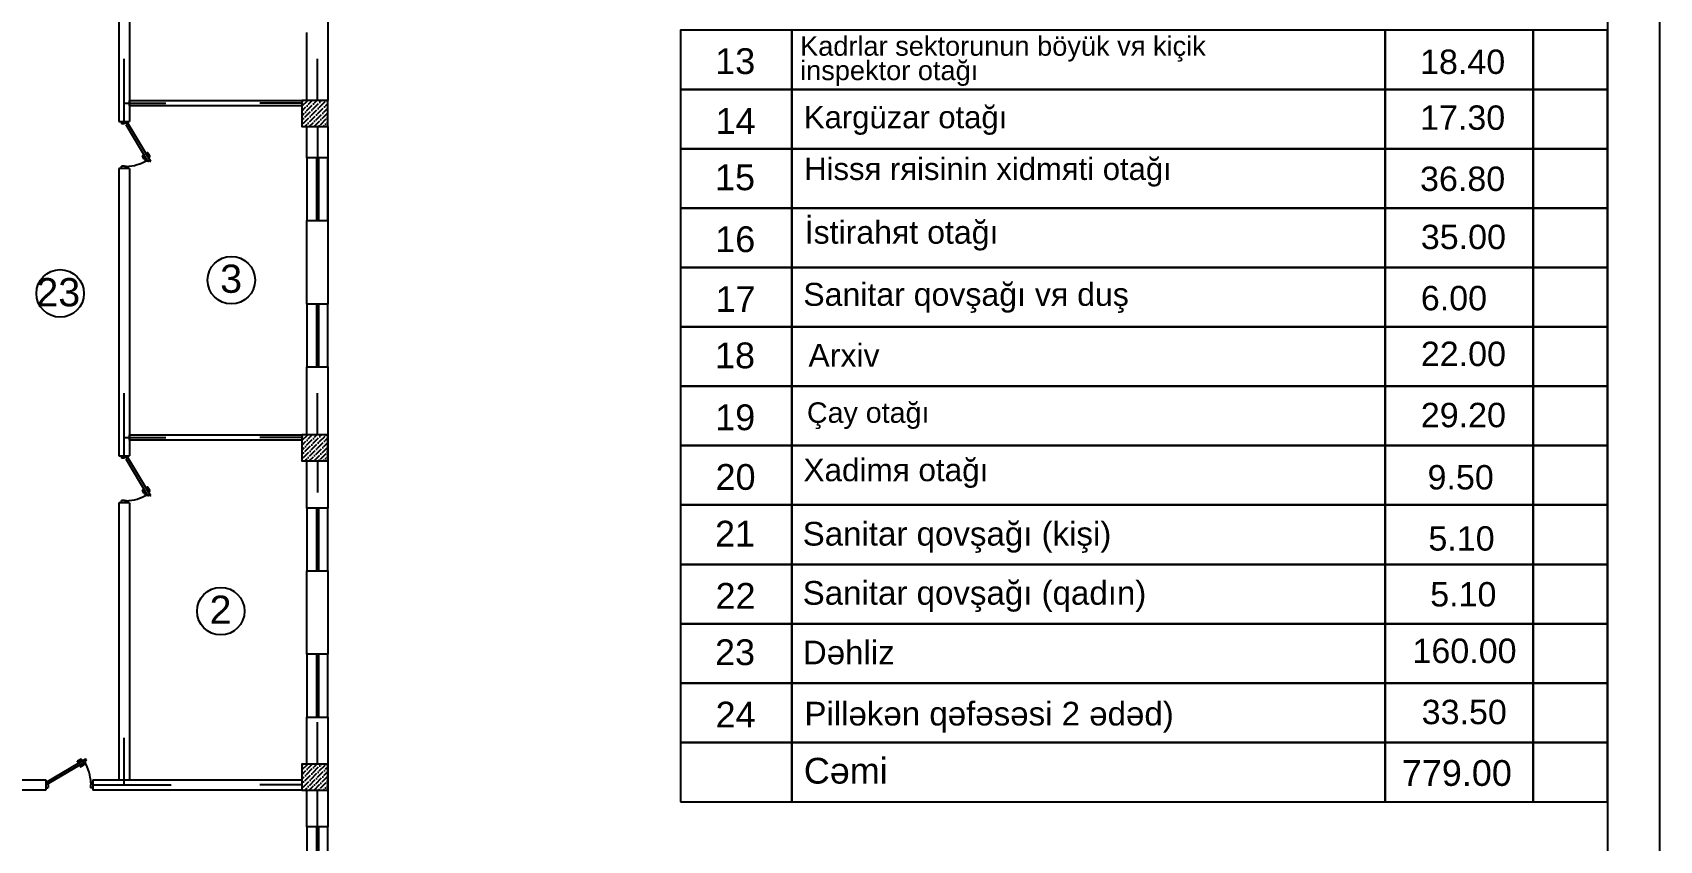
# Model space of a CAD drawing. Header units: millimetres. Extents: x 42452 to 2852333, y -419346 to 834876.
# Drawn here: x 2643772 to 2674929, y 653499 to 668961 of the extents above; entities that cross this region are included whole.
import ezdxf

# ---------------------------------------------------------------- set-up
doc = ezdxf.new("R2010")
doc.units = ezdxf.units.MM
for name, color, linetype, lineweight in [('0_Ном._пера__7_Ном._пера__7', 7, 'Continuous', 60), ('c_dv_l x_tti-25_Ном._пера__21_Ном._пера__21', 7, 'Continuous', 30), ('memar', 7, 'Continuous', 25), ('ДВЕРИ', 7, 'Continuous', 5), ('перегородка_Pen_No__7', 7, 'Continuous', 60), ('перегородка_Ном._пера__7_Ном._пера__7', 7, 'Continuous', 60), ('размер2_Ном._пера__148', 7, 'Continuous', 50)]:
    doc.layers.add(name, color=color, linetype=linetype, lineweight=lineweight)
doc.styles.add('GENERATED_STYLE_1', font='times.ttf')
doc.styles.add('СГЕНЕРИР_СТИЛЬ_1', font='arial.ttf')

# ---------------------------------------------------------------- blocks, each defined once
blk = doc.blocks.new('qapi 700')
at = {"layer": 'ДВЕРИ', "color": 251, "lineweight": 25, "true_color": 0x636466}
for p, q in [((1281620, 90086), (1281659, 90086)), ((1281620, 89997), (1281651, 89997)), ((1281651, 89997), (1281651, 90034)), ((1281651, 90034), (1281659, 90034)), ((1281659, 90034), (1281659, 90086)), ((1282368, 90010), (1281735, 89633)), ((1282395, 89980), (1281741, 89591)), ((1282382, 89987), (1282368, 90010)), ((1282420, 90086), (1282380, 90086)), ((1282380, 90034), (1282380, 90085)), ((1282388, 90034), (1282380, 90034)), ((1282388, 89991), (1282382, 89987)), ((1282388, 89997), (1282388, 90034)), ((1282420, 89997), (1282388, 89997)), ((1282420, 89997), (1282388, 89997)), ((1282395, 89980), (1282388, 89991)), ((1281812, 89685), (1281762, 89656)), ((1281762, 89656), (1281765, 89651)), ((1281776, 89665), (1281770, 89676)), ((1281775, 89698), (1281826, 89728)), ((1281792, 89676), (1281793, 89674)), ((1281835, 89712), (1281794, 89687)), ((1281814, 89681), (1281812, 89685)), ((1281836, 89725), (1281838, 89722)), ((1281733, 89605), (1281747, 89613)), ((1281741, 89591), (1281733, 89605)), ((1281747, 89613), (1281735, 89633)), ((1281785, 89617), (1281787, 89613)), ((1281787, 89613), (1281837, 89642)), ((1281802, 89622), (1281809, 89609)), ((1281820, 89629), (1281818, 89631)), ((1281872, 89650), (1281831, 89626)), ((1281831, 89604), (1281881, 89634)), ((1281837, 89642), (1281835, 89646)), ((1281884, 89645), (1281883, 89647))]:
    blk.add_line(p, q, dxfattribs=at)
for centre, radius, start, end in [((1282471, 90052), 821, 183.4077, 209.5706), ((1281783, 89684), 15.9, 120.7133, 210.7133), ((1281798, 89680), 7.94, 120.7133, 210.7133), ((1281830, 89721), 7.94, 30.7133, 120.7133), ((1281831, 89718), 7.94, 300.7133, 30.7133), ((1281823, 89617), 15.9, 210.7133, 300.7133), ((1281827, 89633), 7.94, 210.7133, 300.7133), ((1281876, 89643), 7.94, 30.7133, 120.7133), ((1281877, 89641), 7.94, 300.7133, 30.7133)]:
    blk.add_arc(centre, radius, start, end, dxfattribs=at)

msp = doc.modelspace()

# ---------------------------------------------------------------- hatches: boundary and pattern name
at = {"layer": 'memar', "lineweight": 25}
h = msp.add_hatch(dxfattribs=at)
h.set_pattern_fill('ANSI36', color=256, scale=500)
h.set_pattern_definition([(45, (878887.81, 3124061.63), (33.1456304, 121.533978), [156.25, -31.25, 0, -31.25])])
h.paths.add_polyline_path([(2648926.31616, 667661.54702), (2648926.31616, 667161.54702), (2649426.31616, 667161.54702), (2649426.31616, 667661.54702)])
h = msp.add_hatch(dxfattribs=at)
h.set_pattern_fill('ANSI36', color=256, scale=500)
h.set_pattern_definition([(45, (878887.81, 3117661.63), (33.1456304, 121.533978), [156.25, -31.25, 0, -31.25])])
h.paths.add_polyline_path([(2648926.31616, 661261.54702), (2648926.31616, 660761.54702), (2649426.31616, 660761.54702), (2649426.31616, 661261.54702)])
h = msp.add_hatch(dxfattribs=at)
h.set_pattern_fill('ANSI36', color=256, scale=500)
h.set_pattern_definition([(45, (878887.81, 3111361.63), (33.1456304, 121.533978), [156.25, -31.25, 0, -31.25])])
h.paths.add_polyline_path([(2648926.31616, 654961.54702), (2648926.31616, 654461.54702), (2649426.31616, 654461.54702), (2649426.31616, 654961.54702)])

# ---------------------------------------------------------------- linework, layer by layer
at = {"layer": 'c_dv_l x_tti-25_Ном._пера__21_Ном._пера__21', "linetype": 'Continuous', "lineweight": 25, "flags": 128}
for points in [[(2591320.97086, 688972.29486), (2674928.52286, 688972.29486), (2674928.52286, 629849.81166), (2591320.97086, 629849.81166)], [(2595302.28286, 687976.96686), (2673933.19486, 687976.96686), (2673933.19486, 630845.13966), (2595302.28286, 630845.13966)]]:
    msp.add_lwpolyline(points, close=True, dxfattribs=at)
at = {"layer": 'memar', "lineweight": 25}
for p, q in [((2648926.31616, 667611.54702), (2648126.31616, 667611.54702)), ((2648926.31616, 661211.54702), (2648126.31616, 661211.54702)), ((2645525.37234, 654561.54702), (2645525.37234, 655461.54702)), ((2644926.15112, 654561.54702), (2646426.15112, 654561.54702)), ((2648926.31616, 654561.54702), (2648126.31616, 654561.54702))]:
    msp.add_line(p, q, dxfattribs=at)
at = {"layer": 'memar', "color": 0, "lineweight": 25}
for points in [[(2649426.14, 673561.54702), (2649426.14, 667661.54702)], [(2645426.14, 672461.70466), (2645426.14, 667261.70466)], [(2645626.14, 672461.70466), (2645626.14, 667261.70466)], [(2649026.14, 667661.54702), (2649026.14, 668961.47089)], [(2645426.14, 667261.70466), (2645626.14, 667261.70466)], [(2649026.14, 666561.47089), (2649026.14, 667161.54702)], [(2649426.14, 667161.54702), (2649426.14, 663761.47089)], [(2645426.14, 666361.70466), (2645426.14, 660861.70466)], [(2645626.14, 666361.70466), (2645426.14, 666361.70466)], [(2645626.14, 666361.70466), (2645626.14, 660861.70466)], [(2649026.14, 663761.47089), (2649026.14, 665361.47089)], [(2649026.14, 661261.54702), (2649026.14, 662561.47089)], [(2649426.14, 662561.47089), (2649426.14, 659861.54702)], [(2645426.14, 660861.70466), (2645626.14, 660861.70466)], [(2649026.14, 659861.54702), (2649026.14, 660761.54702)], [(2645426.14, 659961.70466), (2645426.14, 654661.54702)], [(2645626.14, 659961.70466), (2645426.14, 659961.70466)], [(2645626.14, 659961.70466), (2645626.14, 654661.54702)], [(2649026.13986, 657061.47089), (2649026.14, 658661.54702)], [(2649426.14, 658661.54702), (2649426.13986, 657061.47089)], [(2649026.14, 654961.54702), (2649026.13986, 655861.47089)], [(2649426.13986, 655861.47089), (2649426.14, 653761.47089)], [(2644026.15112, 654461.54702), (2643526.14, 654461.54702), (2643526.14, 654661.54702), (2644026.15112, 654661.54702)], [(2644026.15112, 654661.54702), (2644026.15112, 654461.54702)], [(2644926.15112, 654661.54702), (2648926.31616, 654661.54702), (2648926.31616, 654461.54702), (2644926.15112, 654461.54702)], [(2644926.15112, 654661.54702), (2644926.15112, 654461.54702)], [(2649026.14, 653761.47089), (2649026.14, 654461.54702)]]:
    msp.add_lwpolyline(points, dxfattribs=at)
at = {"layer": 'memar', "lineweight": 25}
for points in [[(2645526.14, 667261.70466), (2645526.14, 668461.70466)], [(2649226.31616, 667661.54702), (2649226.31616, 668461.54702)], [(2645526.14, 667611.54702), (2646326.14, 667611.54702)], [(2649226.31616, 667161.54702), (2649226.13986, 666561.47089)], [(2645526.14, 660861.70466), (2645526.14, 662061.70466)], [(2649226.31616, 661261.54702), (2649226.31616, 662061.54702)], [(2645526.14, 661211.54702), (2646326.14, 661211.54702)], [(2649226.31616, 660761.54702), (2649226.13986, 660161.47089)], [(2649226.31616, 654961.54702), (2649226.31616, 655761.54702)], [(2649226.31616, 653761.47089), (2649226.31616, 654461.54702)]]:
    msp.add_lwpolyline(points, dxfattribs=at)
at = {"layer": 'memar', "color": 0, "lineweight": 25}
for points in [[(2648926.31616, 667561.54702), (2645626.14, 667561.54702), (2645626.14, 667661.54702), (2648926.31616, 667661.54702)], [(2649426.13986, 665361.47089), (2649426.13986, 666561.47089), (2649026.13986, 666561.47089), (2649026.13986, 665361.47089)], [(2649426.13986, 662561.47089), (2649426.13986, 663761.47089), (2649026.13986, 663761.47089), (2649026.13986, 662561.47089)], [(2648926.31616, 661161.54702), (2645626.14, 661161.54702), (2645626.14, 661261.54702), (2648926.31616, 661261.54702)], [(2649426.13986, 658661.54702), (2649426.13986, 659861.54702), (2649026.13986, 659861.54702), (2649026.13986, 658661.54702)], [(2649426.13972, 655861.47089), (2649426.13972, 657061.47089), (2649026.13972, 657061.47089), (2649026.13972, 655861.47089)], [(2649426.13986, 652561.47089), (2649426.13986, 653761.47089), (2649026.13986, 653761.47089), (2649026.13986, 652561.47089)]]:
    msp.add_lwpolyline(points, close=True, dxfattribs=at)
at = {"layer": 'memar', "color": 3, "lineweight": 25}
for points in [[(2649426.31616, 667661.54702), (2648926.31616, 667661.54702), (2648926.31616, 667161.54702), (2649426.31616, 667161.54702)], [(2649426.31616, 661261.54702), (2648926.31616, 661261.54702), (2648926.31616, 660761.54702), (2649426.31616, 660761.54702)], [(2649426.31616, 654961.54702), (2648926.31616, 654961.54702), (2648926.31616, 654461.54702), (2649426.31616, 654461.54702)]]:
    msp.add_lwpolyline(points, close=True, dxfattribs=at)
at = {"layer": 'memar', "color": 146, "lineweight": 25, "true_color": 0x105689}
for points in [[(2649257.27726, 666561.47089), (2649207.27726, 666561.47089), (2649207.27726, 665361.47089), (2649257.27726, 665361.47089)], [(2649257.27726, 663761.47089), (2649207.27726, 663761.47089), (2649207.27726, 662561.47089), (2649257.27726, 662561.47089)], [(2649257.27726, 659861.54702), (2649207.27726, 659861.54702), (2649207.27726, 658661.54702), (2649257.27726, 658661.54702)], [(2649257.27712, 657061.47089), (2649207.27712, 657061.47089), (2649207.27712, 655861.47089), (2649257.27712, 655861.47089)], [(2649257.27726, 653761.47089), (2649207.27726, 653761.47089), (2649207.27726, 652561.47089), (2649257.27726, 652561.47089)]]:
    msp.add_lwpolyline(points, close=True, dxfattribs=at)
at = {"layer": 'memar', "color": 0, "lineweight": 25}
for centre in [(2647579.46728, 664222.33925), (2644300.51622, 663968.71829), (2647376.63551, 657887.38851)]:
    msp.add_circle(centre, 454.87332, dxfattribs=at)
at = {"layer": 'размер2_Ном._пера__148', "linetype": 'Continuous', "lineweight": 25, "flags": 128}
for points in [[(2656180.63688, 667872.44508), (2658310.94384, 667872.44508), (2658310.94384, 669008.60879), (2656180.63688, 669008.60879)], [(2656180.63688, 666736.28137), (2658310.94384, 666736.28137), (2658310.94384, 667872.44508), (2656180.63688, 667872.44508)], [(2656180.63688, 665600.11766), (2658310.94384, 665600.11766), (2658310.94384, 666736.28137), (2656180.63688, 666736.28137)], [(2656180.63688, 664463.95395), (2658310.94384, 664463.95395), (2658310.94384, 665600.11766), (2656180.63688, 665600.11766)], [(2656180.63688, 663327.79024), (2658310.94384, 663327.79024), (2658310.94384, 664463.95395), (2656180.63688, 664463.95395)], [(2656180.63688, 662191.62653), (2658310.94384, 662191.62653), (2658310.94384, 663327.79024), (2656180.63688, 663327.79024)], [(2656180.63688, 661055.46282), (2658310.94384, 661055.46282), (2658310.94384, 662191.62653), (2656180.63688, 662191.62653)], [(2656180.63688, 659919.29911), (2658310.94384, 659919.29911), (2658310.94384, 661055.46282), (2656180.63688, 661055.46282)], [(2656180.63688, 658783.1354), (2658310.94384, 658783.1354), (2658310.94384, 659919.29911), (2656180.63688, 659919.29911)], [(2656180.63688, 657646.97169), (2658310.94384, 657646.97169), (2658310.94384, 658783.1354), (2656180.63688, 658783.1354)], [(2656180.63688, 656510.80798), (2658310.94384, 656510.80798), (2658310.94384, 657646.97169), (2656180.63688, 657646.97169)], [(2656180.63688, 655374.64426), (2658310.94384, 655374.64426), (2658310.94384, 656510.80798), (2656180.63688, 656510.80798)], [(2656180.63688, 654238.48055), (2658310.94384, 654238.48055), (2658310.94384, 655374.64426), (2656180.63688, 655374.64426)]]:
    msp.add_lwpolyline(points, close=True, dxfattribs=at)
at = {"layer": 'размер2_Ном._пера__148', "color": 7, "linetype": 'Continuous', "lineweight": 25, "flags": 128}
for points in [[(2658310.94384, 667872.44508), (2669672.58095, 667872.44508), (2669672.58095, 669008.60879), (2658310.94384, 669008.60879)], [(2669672.58095, 667872.44508), (2672512.99022, 667872.44508), (2672512.99022, 669008.60879), (2669672.58095, 669008.60879)], [(2672512.99022, 667872.44508), (2673933.19486, 667872.44508), (2673933.19486, 669008.60879), (2672512.99022, 669008.60879)], [(2658310.94384, 666736.28137), (2669672.58095, 666736.28137), (2669672.58095, 667872.44508), (2658310.94384, 667872.44508)], [(2669672.58095, 666736.28137), (2672512.99022, 666736.28137), (2672512.99022, 667872.44508), (2669672.58095, 667872.44508)], [(2672512.99022, 666736.28137), (2673933.19486, 666736.28137), (2673933.19486, 667872.44508), (2672512.99022, 667872.44508)], [(2658310.94384, 665600.11766), (2669672.58095, 665600.11766), (2669672.58095, 666736.28137), (2658310.94384, 666736.28137)], [(2669672.58095, 665600.11766), (2672512.99022, 665600.11766), (2672512.99022, 666736.28137), (2669672.58095, 666736.28137)], [(2672512.99022, 665600.11766), (2673933.19486, 665600.11766), (2673933.19486, 666736.28137), (2672512.99022, 666736.28137)], [(2658310.94384, 664463.95395), (2669672.58095, 664463.95395), (2669672.58095, 665600.11766), (2658310.94384, 665600.11766)], [(2669672.58095, 664463.95395), (2672512.99022, 664463.95395), (2672512.99022, 665600.11766), (2669672.58095, 665600.11766)], [(2672512.99022, 664463.95395), (2673933.19486, 664463.95395), (2673933.19486, 665600.11766), (2672512.99022, 665600.11766)], [(2658310.94384, 663327.79024), (2669672.58095, 663327.79024), (2669672.58095, 664463.95395), (2658310.94384, 664463.95395)], [(2669672.58095, 663327.79024), (2672512.99022, 663327.79024), (2672512.99022, 664463.95395), (2669672.58095, 664463.95395)], [(2672512.99022, 663327.79024), (2673933.19486, 663327.79024), (2673933.19486, 664463.95395), (2672512.99022, 664463.95395)], [(2658310.94384, 662191.62653), (2669672.58095, 662191.62653), (2669672.58095, 663327.79024), (2658310.94384, 663327.79024)], [(2669672.58095, 662191.62653), (2672512.99022, 662191.62653), (2672512.99022, 663327.79024), (2669672.58095, 663327.79024)], [(2672512.99022, 662191.62653), (2673933.19486, 662191.62653), (2673933.19486, 663327.79024), (2672512.99022, 663327.79024)], [(2658310.94384, 661055.46282), (2669672.58095, 661055.46282), (2669672.58095, 662191.62653), (2658310.94384, 662191.62653)], [(2669672.58095, 661055.46282), (2672512.99022, 661055.46282), (2672512.99022, 662191.62653), (2669672.58095, 662191.62653)], [(2672512.99022, 661055.46282), (2673933.19486, 661055.46282), (2673933.19486, 662191.62653), (2672512.99022, 662191.62653)], [(2658310.94384, 659919.29911), (2669672.58095, 659919.29911), (2669672.58095, 661055.46282), (2658310.94384, 661055.46282)], [(2669672.58095, 659919.29911), (2672512.99022, 659919.29911), (2672512.99022, 661055.46282), (2669672.58095, 661055.46282)], [(2672512.99022, 659919.29911), (2673933.19486, 659919.29911), (2673933.19486, 661055.46282), (2672512.99022, 661055.46282)], [(2658310.94384, 658783.1354), (2669672.58095, 658783.1354), (2669672.58095, 659919.29911), (2658310.94384, 659919.29911)], [(2669672.58095, 658783.1354), (2672512.99022, 658783.1354), (2672512.99022, 659919.29911), (2669672.58095, 659919.29911)], [(2672512.99022, 658783.1354), (2673933.19486, 658783.1354), (2673933.19486, 659919.29911), (2672512.99022, 659919.29911)], [(2658310.94384, 657646.97169), (2669672.58095, 657646.97169), (2669672.58095, 658783.1354), (2658310.94384, 658783.1354)], [(2669672.58095, 657646.97169), (2672512.99022, 657646.97169), (2672512.99022, 658783.1354), (2669672.58095, 658783.1354)], [(2672512.99022, 657646.97169), (2673933.19486, 657646.97169), (2673933.19486, 658783.1354), (2672512.99022, 658783.1354)], [(2658310.94384, 656510.80798), (2669672.58095, 656510.80798), (2669672.58095, 657646.97169), (2658310.94384, 657646.97169)], [(2669672.58095, 656510.80798), (2672512.99022, 656510.80798), (2672512.99022, 657646.97169), (2669672.58095, 657646.97169)], [(2672512.99022, 656510.80798), (2673933.19486, 656510.80798), (2673933.19486, 657646.97169), (2672512.99022, 657646.97169)], [(2658310.94384, 655374.64426), (2669672.58095, 655374.64426), (2669672.58095, 656510.80798), (2658310.94384, 656510.80798)], [(2669672.58095, 655374.64426), (2672512.99022, 655374.64426), (2672512.99022, 656510.80798), (2669672.58095, 656510.80798)], [(2672512.99022, 655374.64426), (2673933.19486, 655374.64426), (2673933.19486, 656510.80798), (2672512.99022, 656510.80798)], [(2658310.94384, 654238.48055), (2669672.58095, 654238.48055), (2669672.58095, 655374.64426), (2658310.94384, 655374.64426)], [(2669672.58095, 654238.48055), (2672512.99022, 654238.48055), (2672512.99022, 655374.64426), (2669672.58095, 655374.64426)], [(2672512.99022, 654238.48055), (2673933.19486, 654238.48055), (2673933.19486, 655374.64426), (2672512.99022, 655374.64426)]]:
    msp.add_lwpolyline(points, close=True, dxfattribs=at)

# ---------------------------------------------------------------- block references
at = {"layer": 'memar', "color": 0, "lineweight": 25, "rotation": 90.00000000000001}
for p, xscale, yscale, zscale in [((2746906.56491, -776697.04592), 1.12596434652686, 1.12596434652686, 1.12596434652686), ((2746810.35231, -781727.40732), 1.124896335253696, 1.124896335253696, 1.124896335253696)]:
    msp.add_blockref('qapi 700', p, dxfattribs=dict(at, xscale=xscale, yscale=yscale, zscale=zscale))
at = {"layer": 'memar', "lineweight": 25, "xscale": 1.121843277023546, "yscale": 1.121843277023546, "zscale": 1.121843277023546, "rotation": 180}
msp.add_blockref('qapi 700', (4082702.48676, 755570.39397), dxfattribs=at)

# ---------------------------------------------------------------- texts
at = {"layer": '0_Ном._пера__7_Ном._пера__7', "linetype": 'Continuous', "lineweight": 25, "char_height": 493.1604361, "attachment_point": 5, "style": 'СГЕНЕРИР_СТИЛЬ_1'}
for s, insert in [('1{\\fArial|b0|i0|c238|p38;3}', (2657228.7724, 668411.11962)), ('1{\\fArial|b0|i0|c238|p38;4}', (2657236.00271, 667269.33512)), ('1{\\fArial|b0|i0|c238|p38;5}', (2657225.22407, 666187.46136)), ('1{\\fArial|b0|i0|c238|p38;6}', (2657228.7724, 665002.62849)), ('1{\\fArial|b0|i0|c238|p38;7}', (2657236.00271, 663860.84399)), ('1{\\fArial|b0|i0|c238|p38;8}', (2657225.22407, 662778.97023)), ('1{\\fArial|b0|i0|c238|p38;9}', (2657228.7724, 661594.13735)), ('{\\fArial|b0|i0|c238|p38;20}', (2657236.00271, 660452.35285)), ('{\\fArial|b0|i0|c238|p38;21}', (2657225.22407, 659370.4791)), ('{\\fArial|b0|i0|c238|p38;22}', (2657236.00271, 658180.02543)), ('{\\fArial|b0|i0|c238|p38;23}', (2657225.22407, 657098.15168)), ('{\\fArial|b0|i0|c238|p38;24}', (2657236.00271, 655907.69801))]:
    msp.add_mtext(s, dxfattribs=dict(at, insert=insert))
at = {"layer": 'memar', "linetype": 'Continuous', "lineweight": 25, "char_height": 540, "attachment_point": 3, "style": 'СГЕНЕРИР_СТИЛЬ_1'}
for s, insert in [('{\\fArial|b0|i0|c238|p38;23}', (2644684.25623, 664262.17387)), ('{\\fArial|b0|i0|c238|p38;3}', (2647784.66866, 664520.37056)), ('{\\fArial|b0|i0|c238|p38;2}', (2647581.83689, 658185.41983))]:
    msp.add_mtext(s, dxfattribs=dict(at, insert=insert))
at = {"layer": 'перегородка_Pen_No__7', "color": 7, "linetype": 'Continuous', "lineweight": 25, "insert": (2658471.2934, 668890.18412), "char_height": 372.3702367, "width": 9056.133688, "attachment_point": 1, "line_spacing_factor": 0.75203, "style": 'GENERATED_STYLE_1'}
msp.add_mtext('\\A1;\\pxql;{\\fArial|b0|i0|c204|p34;Kadrlar sektorunun böyük v\\fArial Az Lat|b0|i0|c204|p34;я\\fArial|b0|i0|c204|p34; kiçik\\fArial|b0|i0|c238|p34; \\fArial|b0|i0|c204|p34;inspektor ota\\fArial|b0|i0|c0|p34;ğı}', dxfattribs=at)
at = {"layer": 'перегородка_Pen_No__7', "color": 7, "linetype": 'Continuous', "lineweight": 25, "attachment_point": 1, "style": 'GENERATED_STYLE_1'}
for s, insert, char_height in [('\\A1;{\\pql;\\fArial CYR|b0|i0|c204|p34;Kargüzar otağı}', (2658545.11051, 667555.07151), 424.8835074), ('\\A1;{\\pql;\\fArial CYR|b0|i0|c204|p34;Hiss\\fArial Az Lat|b0|i0|c204|p34;я\\fArial CYR|b0|i0|c204|p34; r\\fArial Az Lat|b0|i0|c204|p34;я\\fArial CYR|b0|i0|c204|p34;isinin xidm\\fArial Az Lat|b0|i0|c204|p34;я\\fArial CYR|b0|i0|c204|p34;ti otağı}', (2658550.03406, 666565.08016), 425.2549474), ('\\A1;{\\pql;\\fArial CYR|b0|i0|c204|p34;İstirah\\fArial Az Lat|b0|i0|c204|p34;я\\fArial CYR|b0|i0|c204|p34;t otağı}', (2658559.60795, 665359.5221), 439.36606256), ('\\A1;{\\pql;\\fArial CYR|b0|i0|c204|p34;Sanitar qovşağı v\\fArial Az Lat|b0|i0|c204|p34;я\\fArial CYR|b0|i0|c204|p34; duş }', (2658532.49045, 664170.43399), 439.36606256), ('\\A1;{\\pql;\\fArial CYR|b0|i0|c204|p34;Arxiv}', (2658630.08943, 663003.05417), 439.3660626), ('\\A1;{\\pql;\\fArial CYR|b0|i0|c204|p34;Çay otağı}', (2658602.60058, 661884.03872), 392.2519112), ('\\A1;{\\pql;\\fArial CYR|b0|i0|c204|p34;Xadim\\fArial Az Lat|b0|i0|c204|p34;я\\fArial CYR|b0|i0|c204|p34; otağı}', (2658536.83814, 660805.94643), 431.17624141), ('\\A1;\\pxql;{\\fArial|b0|i0|c204|p34;Sanitar qov\\fArial|b0|i0|c0|p34;ş\\fArial|b0|i0|c204|p34;a\\fArial|b0|i0|c0|p34;ğı \\fArial|b0|i0|c204|p34;(ki\\fArial|b0|i0|c0|p34;ş\\fArial|b0|i0|c204|p34;i)}', (2658520.74106, 659595.41038), 453.21251255), ('\\A1;{\\pql;\\fArial CYR|b0|i0|c204|p34;Sanitar qovşağı (qadın)}', (2658520.74106, 658463.64836), 453.2125126), ('{\\fArial|b0|i0|c238|p38;Dəhliz}', (2658524.00271, 657322.9361), 453.2125126), ('{\\fArial|b0|i0|c238|p38;Pilləkən qəfəsəsi 2 ədəd)}', (2658553.53478, 656152.34221), 453.2125126)]:
    msp.add_mtext(s, dxfattribs=dict(at, insert=insert, char_height=char_height))
at = {"layer": 'перегородка_Ном._пера__7_Ном._пера__7', "color": 7, "linetype": 'Continuous', "lineweight": 25, "attachment_point": 1, "style": 'СГЕНЕРИР_СТИЛЬ_1'}
for s, insert, char_height in [('{\\fArial|b0|i0|c238|p38;18}.{\\fArial|b0|i0|c238|p38;4}0', (2670343.76698, 668635.83764), 466.5686475), ('{\\fArial|b0|i0|c238|p38;17}.{\\fArial|b0|i0|c238|p38;3}0', (2670343.7675, 667566.52439), 466.5686475), ('36.80', (2670343.76854, 666395.93625), 466.568648), ('{\\fArial|b0|i0|c238|p38;35}.{\\fArial|b0|i0|c238|p38;0}0', (2670358.20803, 665282.8638), 466.5686475), ('{\\fArial|b0|i0|c238|p38;6}.{\\fArial|b0|i0|c238|p38;0}0', (2670358.20856, 664112.2705), 466.5686475), ('{\\fArial|b0|i0|c238|p38;22}.{\\fArial|b0|i0|c238|p38;0}0', (2670358.20907, 663044.90245), 466.5686475), ('{\\fArial|b0|i0|c238|p38;2}9.20', (2670358.2085, 661874.30914), 466.5686475), ('{\\fArial|b0|i0|c238|p38;9}.{\\fArial|b0|i0|c238|p38;5}0', (2670487.0694, 660683.51115), 466.5686475), ('{\\fArial|b0|i0|c238|p38;5}.{\\fArial|b0|i0|c238|p38;1}0', (2670503.75228, 659512.91268), 466.5686475), ('{\\fArial|b0|i0|c238|p38;5}.{\\fArial|b0|i0|c238|p38;1}0', (2670537.78195, 658443.98983), 466.5686475), ('{\\fArial|b0|i0|c238|p38;160}.{\\fArial|b0|i0|c238|p38;0}0', (2670198.74203, 657361.33816), 466.5686475), ('{\\fArial|b0|i0|c238|p38;33}.{\\fArial|b0|i0|c238|p38;5}0', (2670374.89344, 656190.74427), 466.5686475), ('{\\fArial|b0|i0|c238|p38;Cəmi}', (2658542.23124, 655079.61548), 493.1604361), ('779.00', (2669995.34357, 655036.49548), 493.160436)]:
    msp.add_mtext(s, dxfattribs=dict(at, insert=insert, char_height=char_height))

doc.saveas('drawing.dxf')
